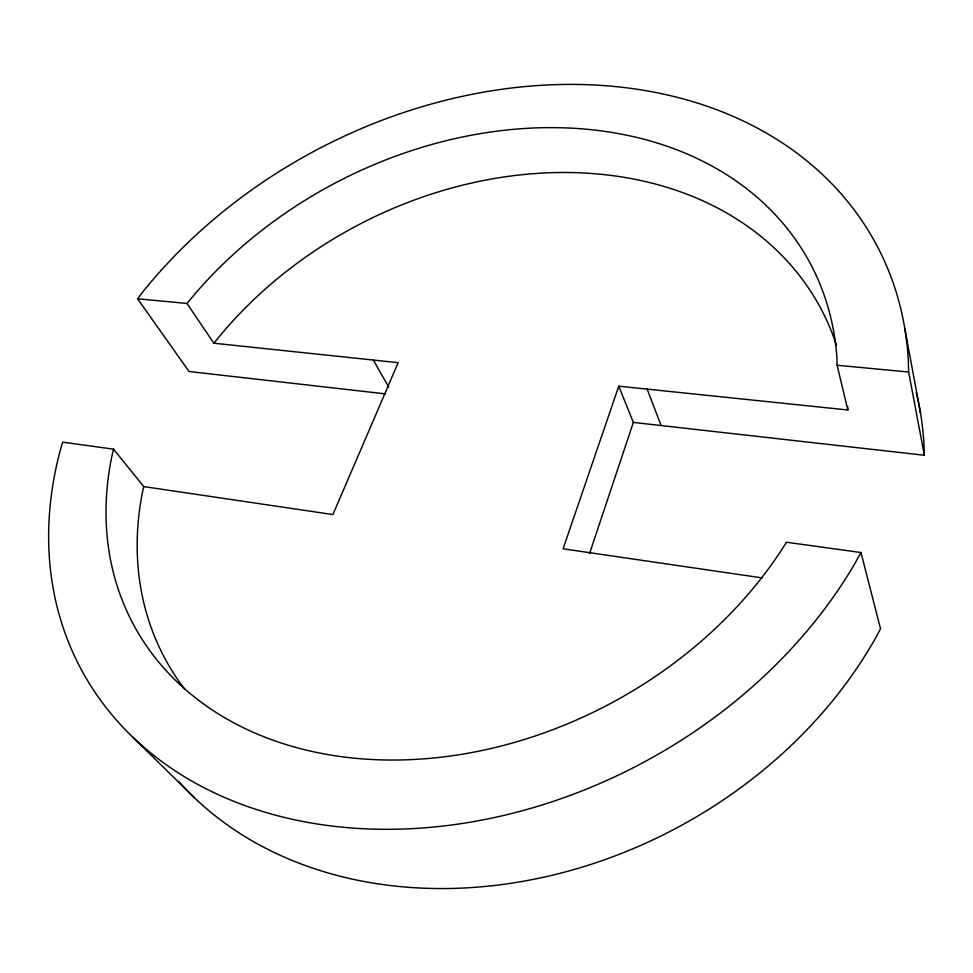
<?xml version="1.0" encoding="UTF-8"?>
<svg xmlns="http://www.w3.org/2000/svg" width="973" height="973" viewBox="0 0 973 973"><rect width="100%" height="100%" fill="white"/><g stroke="black" fill="none" stroke-linecap="round" stroke-linejoin="round"><path stroke-width="1.46" d="M113.537 449.173L112.004 455.571A383.532 294.381 -28 0 0 343.615 756.958A383.532 294.381 -28 0 0 786.464 542.229L860.971 552.53L854.756 563.708A450.754 347.13 -28 0 1 324.374 825.055A450.754 347.13 -28 0 1 59.706 452.469L62.625 442.143L113.537 449.173L143.749 486.585L142.338 492.885A371.722 291.158 -28 0 0 184.675 689.176M589.577 553.528L633.338 422.416L618.767 386.172L847.824 409.986L847.726 406.483M618.767 386.172L563.099 548.796L761.968 577.877M385.6 393.895L189.042 371.491L137.57 298.784L143.797 290.684A450.754 347.13 -28 0 1 612.224 86.269A450.754 347.13 -28 0 1 908.308 360.241L908.648 372.027L924.35 455.255L633.338 422.416M137.57 298.784L186.986 303.467L213.853 343.214L222.318 332.912A371.722 291.158 -28 0 1 571.893 172.574A371.722 291.158 -28 0 1 836.537 345.464M186.986 303.467L195.743 292.995A383.532 294.381 -28 0 1 590.21 129.591A383.532 294.381 -28 0 1 836.95 358.137L837.121 365.252L847.824 409.986M837.121 365.252L908.648 372.027M213.853 343.214L398.164 362.674L332.9 514.559L143.749 486.585M133.058 737.4L194.345 797.665M373.304 360.022L388.701 387.035M647.081 388.896L661.008 425.31M860.971 552.53L880.541 628.801L874.763 639.468A425.055 339.541 -28 0 1 178.679 781.416M904.841 328.789L920.519 413.245M924.35 455.255L923.961 443.81A425.055 339.541 -28 0 0 916.286 392.581"/></g></svg>
